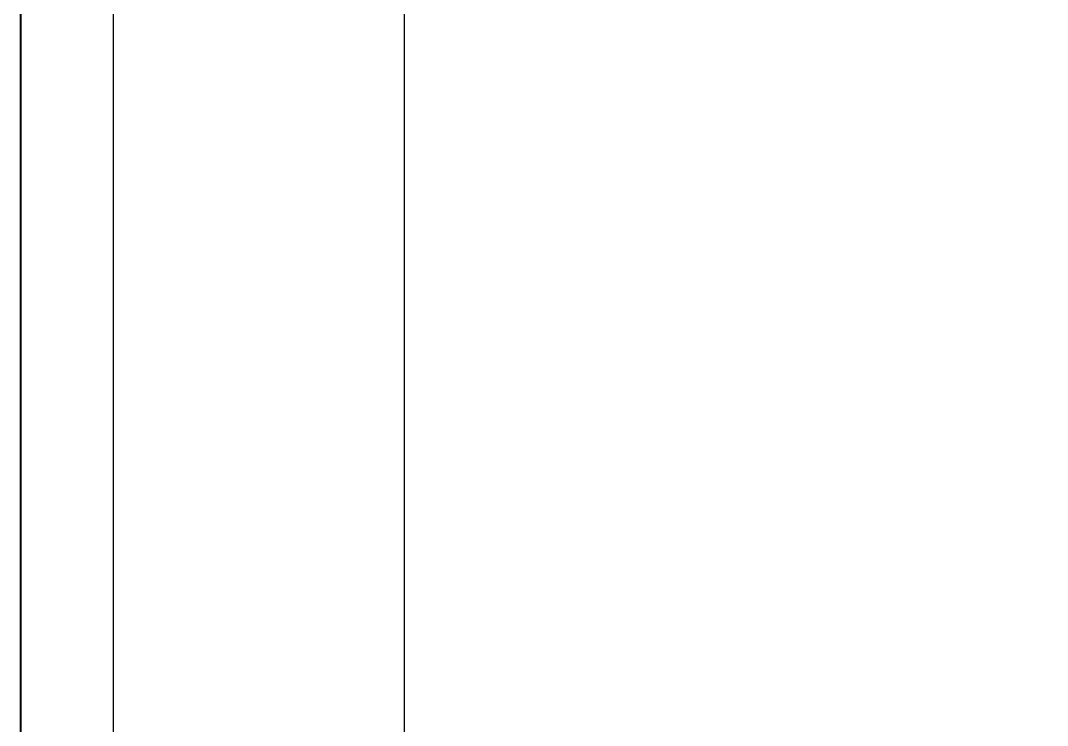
# Model space of a CAD drawing. Extents: x 11992 to 29481, y -6727 to 6811.
# Drawn here: x 14399.6 to 14453.1, y 1417.7 to 1454.4 of the extents above; entities that cross this region are included whole.
import ezdxf

# ---------------------------------------------------------------- set-up
doc = ezdxf.new("R2010")
doc.units = 0
doc.header["$MEASUREMENT"] = 0
doc.linetypes.add('DASHED', pattern=[19.05, 12.7, -6.35])
doc.layers.get('0').update_dxf_attribs({"color": 8, "linetype": 'CONTINUOUS'})
for name, color, linetype in [('DQ-BEAM-DASH', 8, 'DASHED'), ('FF-FINISH【完成面】', 8, 'CONTINUOUS'), ('WALL', 8, 'CONTINUOUS')]:
    doc.layers.add(name, color=color, linetype=linetype)

# ---------------------------------------------------------------- blocks, each defined once
blk = doc.blocks.new('MB-B')
at = {"layer": 'DQ-BEAM-DASH', "ltscale": 0.01}
blk.add_line((-15700, 7400), (-15700, 5200.001), dxfattribs=at)

msp = doc.modelspace()

# ---------------------------------------------------------------- linework, layer by layer
for p, q in [((14399.619, 630.595, -2440.428), (14399.629, 3630.597, -2440.428)), ((14404.45, 1439.938, -1930.428), (14404.45, 1478.07, -1930.428)), ((14399.625, 1468.182, -2123.422), (14399.625, 1452.14, -2123.422)), ((14399.625, 1451.486, -1938.425), (14399.625, 1467.587, -1938.425)), ((14399.625, 1454.495, -2223.469), (14399.625, 1454.01, -2225.306)), ((14399.625, 1454.318, -2123.422), (14399.625, 1451.463, -2136.005)), ((14399.625, 1454.01, -2225.306), (14399.625, 1453.525, -2227.144)), ((14399.625, 1453.525, -2227.144), (14399.625, 1453.039, -2228.981)), ((14399.625, 1453.315, -2123.422), (14399.625, 1450.476, -2135.991)), ((14399.625, 1453.039, -2228.981), (14399.625, 1452.554, -2230.819)), ((14399.625, 1452.554, -2230.819), (14399.625, 1452.068, -2232.656)), ((14399.625, 1452.158, -2123.422), (14399.625, 1449.322, -2135.991)), ((14399.625, 1451.544, -2126.046), (14399.625, 1452.144, -2123.422)), ((14399.625, 1452.14, -2123.422), (14399.625, 1436.099, -2123.422)), ((14399.625, 1452.068, -2232.656), (14399.625, 1451.583, -2234.494)), ((14399.625, 1451.583, -2234.494), (14399.625, 1451.097, -2236.331)), ((14399.625, 1450.948, -2128.671), (14399.625, 1451.544, -2126.046)), ((14399.625, 1435.384, -1938.425), (14399.625, 1451.486, -1938.425)), ((14399.625, 1451.463, -2136.005), (14399.625, 1448.71, -2148.467)), ((14399.625, 1451.097, -2236.331), (14399.625, 1448.601, -2245.773)), ((14399.625, 1450.355, -2131.297), (14399.625, 1450.948, -2128.671)), ((14399.625, 1450.476, -2135.991), (14399.625, 1447.746, -2148.451)), ((14399.625, 1449.765, -2133.923), (14399.625, 1450.355, -2131.297)), ((14399.625, 1449.179, -2136.551), (14399.625, 1449.765, -2133.923)), ((14399.625, 1449.322, -2135.991), (14399.625, 1446.601, -2148.451)), ((14399.625, 1448.596, -2139.178), (14399.625, 1449.179, -2136.551)), ((14399.625, 1448.71, -2148.467), (14399.625, 1445.888, -2161.582)), ((14399.625, 1448.601, -2245.773), (14399.625, 1446.105, -2255.215)), ((14399.625, 1448.017, -2141.807), (14399.625, 1448.596, -2139.178)), ((14399.625, 1447.441, -2144.437), (14399.625, 1448.017, -2141.807)), ((14399.625, 1447.746, -2148.451), (14399.625, 1444.956, -2161.571)), ((14399.625, 1446.868, -2147.067), (14399.625, 1447.441, -2144.437)), ((14399.625, 1446.299, -2149.698), (14399.625, 1446.868, -2147.067)), ((14399.625, 1446.601, -2148.451), (14399.625, 1443.824, -2161.571)), ((14399.625, 1445.734, -2152.329), (14399.625, 1446.299, -2149.698)), ((14399.625, 1446.105, -2255.215), (14399.625, 1443.608, -2264.657)), ((14399.625, 1445.888, -2161.582), (14399.625, 1442.826, -2176.122)), ((14399.625, 1445.172, -2154.962), (14399.625, 1445.734, -2152.329)), ((14399.625, 1445.172, -2154.962), (14399.625, 1442.899, -2165.708)), ((14399.625, 1444.956, -2161.571), (14399.625, 1441.933, -2176.122)), ((14399.625, 1443.824, -2161.571), (14399.625, 1440.821, -2176.122)), ((14399.625, 1443.608, -2264.657), (14399.625, 1441.112, -2274.099)), ((14399.625, 1442.899, -2165.708), (14399.625, 1440.453, -2177.489)), ((14399.625, 1442.826, -2176.122), (14399.625, 1439.352, -2192.858)), ((14399.625, 1441.933, -2176.122), (14399.625, 1438.505, -2192.872)), ((14399.625, 1441.112, -2274.099), (14399.625, 1438.615, -2283.541)), ((14399.625, 1440.821, -2176.122), (14399.625, 1437.423, -2192.872)), ((14399.625, 1439.859, -2180.343), (14399.625, 1440.497, -2177.253)), ((14399.625, 1440.453, -2177.489), (14399.625, 1437.751, -2190.688)), ((14399.625, 1439.223, -2183.433), (14399.625, 1439.859, -2180.343)), ((14404.45, 1401.806, -1930.428), (14404.45, 1439.938, -1930.428)), ((14399.625, 1439.352, -2192.858), (14399.625, 1435.295, -2212.563)), ((14399.625, 1438.588, -2186.523), (14399.625, 1439.223, -2183.433)), ((14399.625, 1438.615, -2283.541), (14399.625, 1436.119, -2292.983)), ((14399.625, 1437.954, -2189.614), (14399.625, 1438.588, -2186.523)), ((14399.625, 1438.505, -2192.872), (14399.625, 1434.503, -2212.592)), ((14399.625, 1437.322, -2192.705), (14399.625, 1437.954, -2189.614)), ((14399.625, 1437.751, -2190.688), (14399.625, 1434.708, -2205.687)), ((14399.625, 1437.423, -2192.872), (14399.625, 1433.46, -2212.592)), ((14399.625, 1436.69, -2195.795), (14399.625, 1437.322, -2192.705)), ((14399.625, 1436.059, -2198.887), (14399.625, 1436.69, -2195.795)), ((14399.625, 1436.119, -2292.983), (14399.625, 1433.622, -2302.425)), ((14399.625, 1433.393, -2123.422), (14399.625, 1436.099, -2123.422)), ((14399.625, 1435.429, -2201.978), (14399.625, 1436.059, -2198.887)), ((14399.625, 1434.799, -2205.069), (14399.625, 1435.429, -2201.978)), ((14399.625, 1435.384, -1938.425), (14399.625, 1432.739, -1938.425)), ((14399.625, 1435.295, -2212.563), (14399.625, 1430.484, -2236.01)), ((14399.625, 1434.171, -2208.161), (14399.625, 1434.799, -2205.069)), ((14399.625, 1434.708, -2205.687), (14399.625, 1431.242, -2222.868)), ((14399.625, 1434.503, -2212.592), (14399.625, 1429.753, -2236.051)), ((14399.625, 1433.542, -2211.253), (14399.625, 1434.171, -2208.161)), ((14399.625, 1433.622, -2302.425), (14399.625, 1431.127, -2311.867)), ((14399.625, 1432.915, -2214.345), (14399.625, 1433.542, -2211.253)), ((14399.625, 1433.46, -2212.592), (14399.625, 1428.762, -2236.051)), ((14399.625, 1430.688, -2123.422), (14399.625, 1433.393, -2123.422)), ((14399.625, 1432.513, -2216.323), (14399.625, 1432.915, -2214.345)), ((14399.625, 1432.739, -1938.425), (14399.625, 1430.093, -1938.425)), ((14399.625, 1432.112, -2218.302), (14399.625, 1432.513, -2216.323)), ((14399.625, 1431.711, -2220.28), (14399.625, 1432.112, -2218.302)), ((14399.625, 1431.31, -2222.259), (14399.625, 1431.711, -2220.28)), ((14399.625, 1430.909, -2224.237), (14399.625, 1431.31, -2222.259)), ((14399.625, 1431.242, -2222.868), (14399.625, 1427.269, -2242.615)), ((14399.625, 1431.127, -2311.867), (14399.625, 1428.631, -2321.309)), ((14399.625, 1430.508, -2226.216), (14399.625, 1430.909, -2224.237)), ((14399.625, 1427.982, -2123.422), (14399.625, 1430.688, -2123.422)), ((14399.625, 1430.107, -2228.194), (14399.625, 1430.508, -2226.216)), ((14399.625, 1430.484, -2236.01), (14399.625, 1424.746, -2263.969)), ((14399.625, 1429.706, -2230.173), (14399.625, 1430.107, -2228.194)), ((14399.625, 1430.093, -1938.425), (14399.625, 1427.447, -1938.425)), ((14399.625, 1429.753, -2236.051), (14399.625, 1424.086, -2264.018)), ((14399.625, 1429.306, -2232.152), (14399.625, 1429.706, -2230.173)), ((14399.625, 1428.905, -2234.13), (14399.625, 1429.306, -2232.152)), ((14399.625, 1428.504, -2236.109), (14399.625, 1428.905, -2234.13)), ((14399.625, 1428.762, -2236.051), (14399.625, 1423.16, -2264.018)), ((14399.625, 1428.631, -2321.309), (14399.625, 1426.137, -2330.752)), ((14399.625, 1428.104, -2238.088), (14399.625, 1428.504, -2236.109)), ((14399.625, 1426.895, -2244.06), (14399.625, 1428.104, -2238.088)), ((14399.625, 1425.277, -2123.422), (14399.625, 1427.982, -2123.422)), ((14399.625, 1427.447, -1938.425), (14399.625, 1424.801, -1938.425)), ((14399.625, 1427.269, -2242.615), (14399.625, 1422.706, -2265.309)), ((14399.625, 1425.687, -2250.032), (14399.625, 1426.895, -2244.06)), ((14399.625, 1426.137, -2330.752), (14399.625, 1423.643, -2340.194)), ((14399.625, 1424.479, -2256.003), (14399.625, 1425.687, -2250.032)), ((14399.625, 1422.572, -2123.422), (14399.625, 1425.277, -2123.422)), ((14399.625, 1424.801, -1938.425), (14399.625, 1422.155, -1938.425)), ((14399.625, 1424.746, -2263.969), (14399.625, 1417.911, -2297.215)), ((14399.625, 1423.271, -2261.975), (14399.625, 1424.479, -2256.003)), ((14399.625, 1424.086, -2264.018), (14399.625, 1417.33, -2297.264)), ((14399.625, 1423.643, -2340.194), (14399.625, 1421.15, -2349.637)), ((14399.625, 1422.063, -2267.947), (14399.625, 1423.271, -2261.975)), ((14399.625, 1423.16, -2264.018), (14399.625, 1416.483, -2297.264)), ((14399.625, 1422.706, -2265.309), (14399.625, 1417.47, -2291.334)), ((14399.625, 1419.866, -2123.422), (14399.625, 1422.572, -2123.422)), ((14399.625, 1422.155, -1938.425), (14399.625, 1419.509, -1938.425)), ((14399.625, 1420.855, -2273.919), (14399.625, 1422.063, -2267.947)), ((14399.625, 1421.15, -2349.637), (14399.625, 1419.19, -2357.064)), ((14399.625, 1419.647, -2279.891), (14399.625, 1420.855, -2273.919)), ((14399.625, 1417.161, -2123.422), (14399.625, 1419.866, -2123.422)), ((14399.625, 1418.439, -2285.863), (14399.625, 1419.647, -2279.891)), ((14399.625, 1419.509, -1938.425), (14399.625, 1416.863, -1938.425)), ((14399.625, 1419.19, -2357.064), (14399.625, 1417.23, -2364.492)), ((14399.625, 1417.231, -2291.835), (14399.625, 1418.439, -2285.863)), ((14399.625, 1417.911, -2297.215), (14399.625, 1409.808, -2336.517))]:
    msp.add_line(p, q)
at = {"layer": 'FF-FINISH【完成面】', "elevation": 0}
msp.add_lwpolyline([(16119.609, 650.547), (14419.609, 650.547), (14419.609, 4210.547), (17179.609, 4210.547), (17179.609, 1589.384)], dxfattribs=at)
at = {"layer": 'WALL'}
msp.add_line((14399.609, 630.547), (14399.609, 3730.547), dxfattribs=at)

# ---------------------------------------------------------------- block references
msp.add_blockref('MB-B', (30099.609, -4369.453))

doc.saveas('drawing.dxf')
